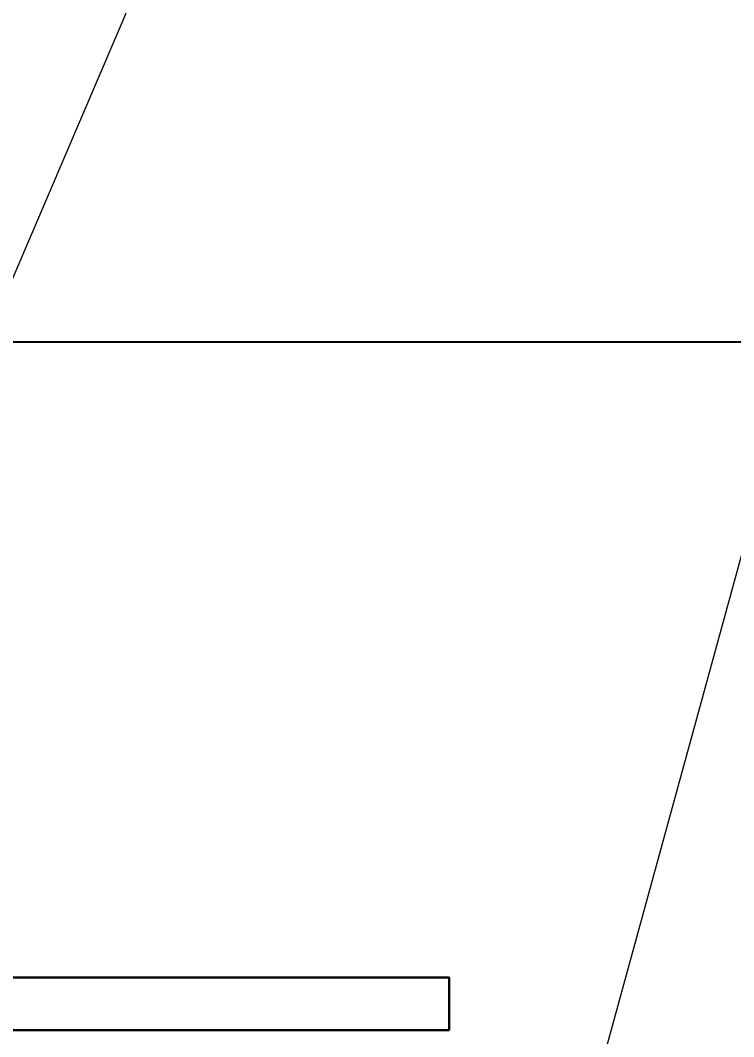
# Model space of a CAD drawing. Header units: millimetres. Extents: x 8981 to 59433, y 5244 to 14154.
# Drawn here: x 12329.8 to 12492.4, y 12409.3 to 12640.8 of the extents above; entities that cross this region are included whole.
import ezdxf

# ---------------------------------------------------------------- set-up
doc = ezdxf.new("R2010")
doc.units = ezdxf.units.MM
doc.layers.add('1实线层', color=7, linetype='Continuous', lineweight=30)
doc.layers.add('铁心', color=3, linetype='Continuous', lineweight=0)
doc.layers.add('4标注层', color=3, linetype='Continuous')
doc.styles.get("Standard").update_dxf_attribs({"font": 'gbenor.shx', "bigfont": 'gbcbig.shx'})
doc.dimstyles.new('1-20英寸竖', dxfattribs={"dimscale": 20, "dimtxt": 3.5, "dimasz": 2.5, "dimexe": 1.5, "dimexo": 1, "dimgap": 0.5, "dimtad": 1, "dimdec": 0, "dimrnd": 1e-09, "dimzin": 12, "dimdsep": 46, "dimtxsty": 'Standard', "dimsah": 1, "dimcen": 0.09, "dimclrt": 1, "dimadec": 0, "dimazin": 3, "dimtfac": 1, "dimtdec": 0, "dimtofl": 0, "dimtmove": 0, "dimatfit": 3, "dimfxl": 0, "dimfrac": 2, "dimtolj": 1, "dimtzin": 12, "dimarcsym": 0})

# ---------------------------------------------------------------- blocks, each defined once
blk = doc.blocks.new('*D86')
at = {"layer": '4标注层', "color": 0, "lineweight": -2, "ltscale": 2, "transparency": 16777216}
for p, q in [((12287.22, 12567.55), (13147.04, 12567.55)), ((13117.04, 12517.55), (13117.04, 10517.84)), ((12061.07, 10467.84), (13147.04, 10467.84))]:
    blk.add_line(p, q, dxfattribs=at)
at = {"layer": '4标注层', "color": 0, "ltscale": 2, "transparency": 16777216}
for points in [[(13108.7, 12517.55), (13125.37, 12517.55), (13117.04, 12567.55)], [(13108.7, 10517.84), (13125.37, 10517.84), (13117.04, 10467.84)]]:
    blk.add_solid(points, dxfattribs=at)
at = {"layer": 'Defpoints', "color": 0, "ltscale": 2, "transparency": 16777216}
for p in [(12267.22, 12567.55), (12041.07, 10467.84), (13117.04, 10467.84)]:
    blk.add_point(p, dxfattribs=at)
at = {"layer": '4标注层', "color": 1, "ltscale": 2, "transparency": 16777216, "char_height": 70, "attachment_point": 5, "rotation": 90}
for s, insert in [('\\A1;[82.7"]', (13163.5, 11517.7)), ('\\A1;2100', (13072.04, 11517.7))]:
    blk.add_mtext(s, dxfattribs=dict(at, insert=insert))

msp = doc.modelspace()

# ---------------------------------------------------------------- linework, layer by layer
at = {"layer": '1实线层'}
msp.add_lwpolyline([(10772.567, 12410.838), (12427.567, 12410.838), (12427.567, 12422.838), (10772.567, 12422.838)], close=True, dxfattribs=at)
at = {"layer": '铁心'}
for p, q in [((12304.855, 12527.704), (12402.112, 12755.017)), ((12305.515, 11831.955), (12559.002, 12755.017))]:
    msp.add_line(p, q, dxfattribs=at)

# ---------------------------------------------------------------- dimensions: what is measured, and where the dimension line sits
at = {"layer": '4标注层', "ltscale": 2}
dim = msp.add_linear_dim(base=(13117.038, 10467.838), p1=(12267.223, 12567.554), p2=(12041.067, 10467.838), angle=90, dimstyle='1-20英寸竖', override={"dimpost": '\\X', "dimtxsty": 'Standard'}, dxfattribs=at)
dim.commit()
dim.dimension.update_dxf_attribs({"geometry": '*D86', "text_midpoint": (13117.038, 11517.696)})

doc.saveas('drawing.dxf')
